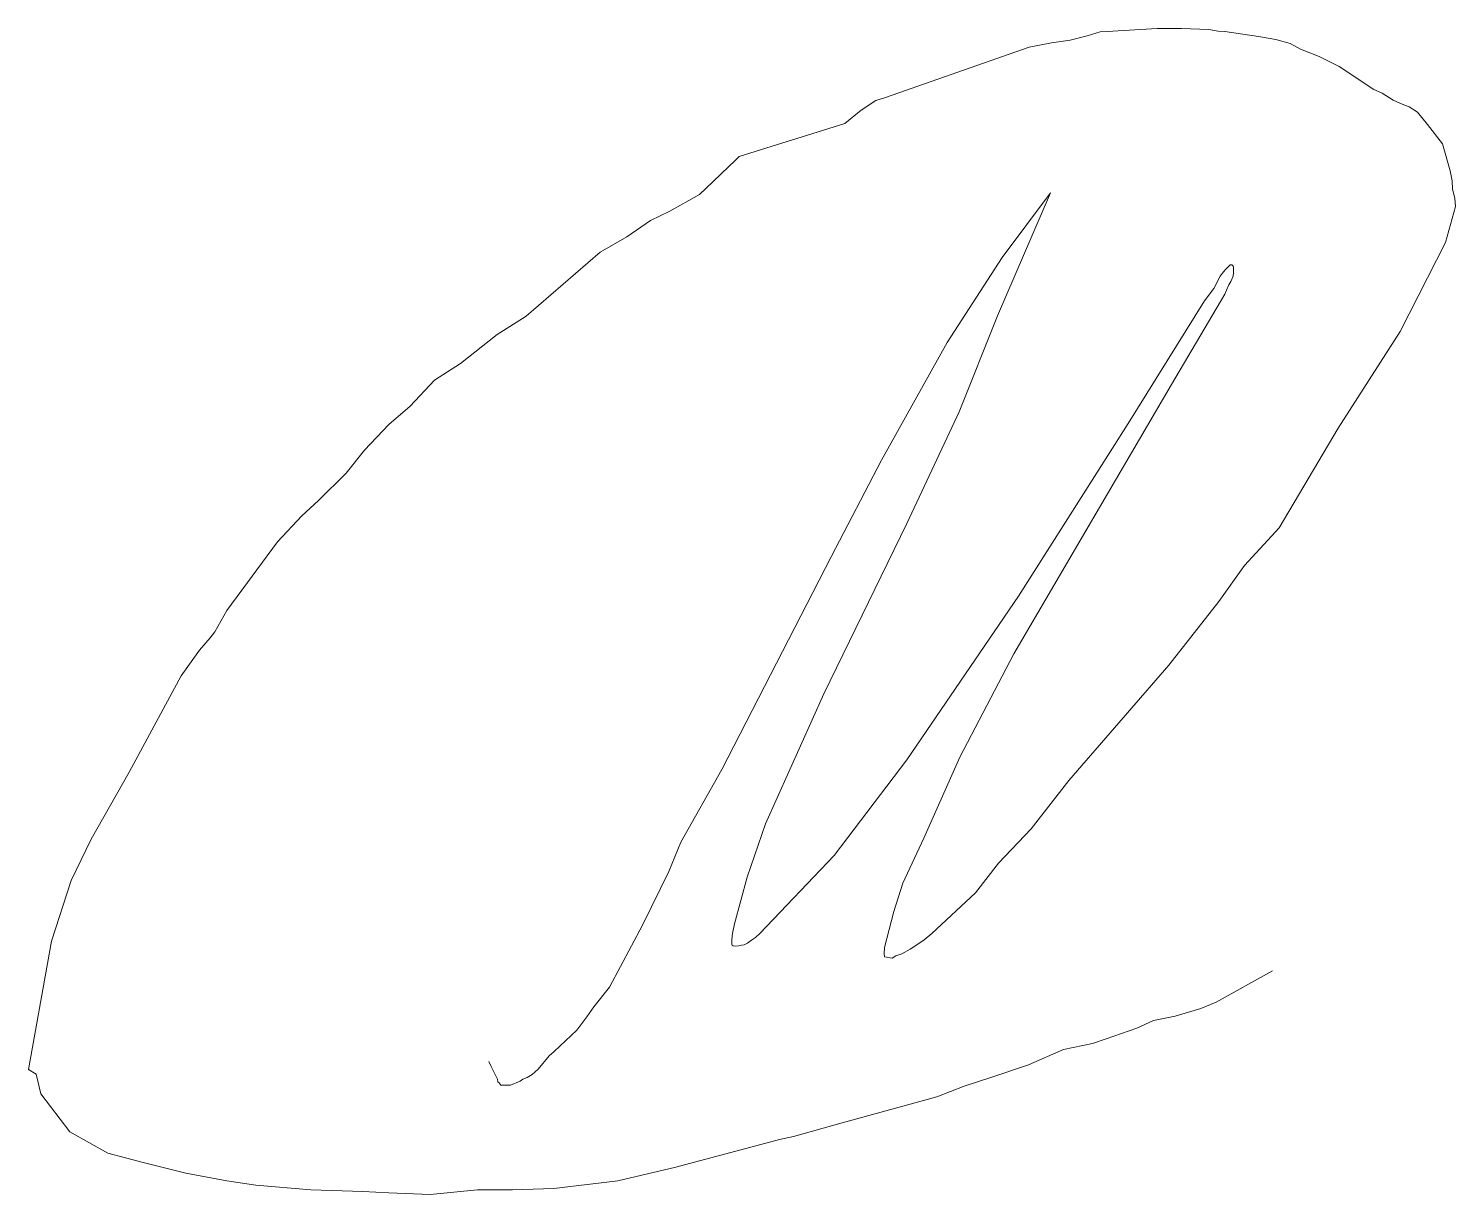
# Model space of a CAD drawing. Header units: millimetres. Extents: x 1213 to 16409, y 688 to 4888.
# Drawn here: x 12989 to 16409, y 1155 to 3951 of the extents above; entities outside this region: 1.
import ezdxf

# ---------------------------------------------------------------- set-up
doc = ezdxf.new("R2010")
doc.units = ezdxf.units.MM

msp = doc.modelspace()

# ---------------------------------------------------------------- linework, layer by layer
at = {"lineweight": 5}
for points in [[(1213.2, 3196), (1252.3, 3230.7), (1308.7, 3280.8), (1350.1, 3317.5), (1389.9, 3353), (1440.6, 3397.9), (1492, 3443.7), (1575.6, 3517.8), (1652.6, 3586.3), (1736.8, 3661.1), (1837.1, 3750.2), (1954.2, 3862.2), (2021.8, 3926.8), (2064.4, 3967.6), (2131.8, 4032), (2165.5, 4064.2), (2255.8, 4150.5), (2305.5, 4198), (2362, 4252), (2436.5, 4323.3), (2535.9, 4418.3), (2592, 4507.7), (2637.8, 4563.9), (2693.7, 4601.1), (2742.3, 4649.8), (2979.3, 4887.7), (2883.8, 4618.2), (2876.9, 4598.8), (2869.7, 4578.4), (2808.9, 4469.2), (2757.7, 4377.2), (2722.6, 4314.3), (2680.5, 4238.6), (2635, 4156.8), (2527, 4076.9), (2495.2, 4014.9), (2402.1, 3895.1), (2168, 3504.4), (2082.3, 3370), (1948.7, 3209.4), (1883.3, 3109.5), (1802.4, 2924.1), (1634.7, 2667.4), (1525.9, 2500.8), (1419.2, 2337.4), (1352.8, 2061.1), (1352.8, 1964.8), (1352.8, 1893.5), (1352.8, 1854.3), (1427.7, 1854.3), (1563.3, 1882.8), (1563.3, 1882.8), (1649, 1964.8), (1747.7, 2059.4), (1796.7, 2106.3), (1904.4, 2209.5), (1988, 2289.6), (2071.8, 2369.8), (2157.4, 2451.8), (2244.7, 2535.4), (2360.9, 2646.7), (2464.7, 2746.1), (2569.2, 2870.8), (2664.6, 3021.4), (2715.3, 3101), (2774.9, 3212), (2865.2, 3340.9), (2926.4, 3402), (3054.6, 3493.9), (3138.5, 3642.2), (3283.7, 3785.9), (3333.3, 3868.4), (3461.3, 3992), (3581.6, 4100.7), (3643.8, 4157), (3683.2, 4213.4), (3785.4, 4345.7), (3784.7, 4421.3), (3870, 4561.2), (3897.8, 4580.4), (3897.8, 4580.4), (3917.8, 4594.3), (3870, 4561.2), (3834.3, 4499.3), (3784.7, 4421.3), (3678.5, 4371.5), (3617.5, 4329.2), (3540.3, 4258.3), (3462.4, 4146.7), (3439.2, 4097.4), (3369.9, 3937.8), (3301.8, 3831.8), (3210.5, 3725.8), (3161.5, 3673.7), (3115.4, 3610.6), (3054.6, 3493.9), (2990.5, 3448), (2946.9, 3416.7), (2915.2, 3295.8), (2891.2, 3224), (2867.2, 3144.7), (2816.1, 3041.7), (2787.7, 2979.6), (2756.8, 2875.6), (2729.1, 2782.7), (2698.2, 2678.6), (2678.2, 2611.3), (2671.5, 2553), (2671.5, 2491.5), (2671.5, 2491.5), (2683.8, 2450.1), (2683.8, 2450.1), (2788.8, 2448.6), (2985.9, 2600.8), (3134.8, 2738.2), (3206, 2803.9), (3277.3, 2869.7), (3421, 3002.3), (3544.8, 3155.2), (3626.8, 3244.8), (3696.2, 3350.8), (3753.4, 3413.8), (3827.9, 3505.4), (3827.9, 3505.4), (3915, 3612.5), (4000.1, 3673.1), (4074.2, 3734.3), (4194.5, 3825.9), (4289.2, 3898.1), (4385, 3971), (4460.6, 4028.6), (4619.9, 4131.1), (4698.1, 4233.8), (4718.6, 4318.3), (4718.6, 4318.3), (4655.1, 4298.3), (4573.6, 4220.2), (4460.6, 4028.6), (4337.1, 3934.6), (4241.9, 3862), (4177.3, 3688.5), (4103.5, 3612.5), (4016.9, 3493.9), (3922.2, 3371), (3832.3, 3275.5), (3484.2, 2721.1), (3168.8, 2335.6), (2866.8, 1966.4), (2653.3, 1511.2), (2511.9, 1209.7), (2366.9, 1076.1), (2259.3, 977), (2063.3, 887.2), (1920.2, 821.6), (1759.4, 748), (1629.3, 688.3), (1629.3, 772.7), (1702.5, 904.4), (1851.4, 967.4), (2066.6, 1058.4)], [(14091.8, 1474.5), (14097.9, 1462.3), (14103.7, 1450.7), (14106.8, 1444.6), (14113, 1432.1), (14113.8, 1425.2), (14117.4, 1421.9), (14118.7, 1420.6), (14121, 1417.6), (14132.3, 1417.6), (14144.2, 1417.6), (14167, 1427.2), (14173.6, 1431.5), (14183.8, 1435.5), (14195.7, 1443.4), (14210.3, 1455.6), (14236.5, 1487.9), (14248.4, 1498.1), (14303.3, 1549.7), (14327, 1581), (14344, 1605.5), (14381.2, 1652.8), (14460.1, 1800.9), (14523.5, 1929.9), (14551.9, 1999.8), (14650.4, 2174.7), (14912.8, 2684.1), (15033.3, 2916.4), (15190.8, 3198.4), (15322, 3401.7), (15437.9, 3556.9), (15311.1, 3261.8), (15219.2, 3032.3), (15093.8, 2764.6), (14894.8, 2355.7), (14754.8, 2044.1), (14710.9, 1916.6), (14680.8, 1804.1), (14676, 1781.3), (14675.7, 1774.9), (14674.3, 1764.4), (14674.3, 1759), (14674.7, 1755.3), (14675.4, 1753.2), (14677.4, 1751.2), (14682.5, 1750.9), (14691.3, 1751.9), (14697.7, 1752.9), (14704.1, 1753.9), (14712.3, 1758.3), (14721.4, 1765.1), (14731.6, 1771.5), (14741.7, 1781.3), (14919.6, 1968.3), (15094.3, 2197.2), (15361.9, 2589.6), (15624, 3004.3), (15806.9, 3298.4), (15829.4, 3327.9), (15844.8, 3357.4), (15847.6, 3360.2), (15853.3, 3368.6), (15857.5, 3372.9), (15863.1, 3378.5), (15865.9, 3381.3), (15868.7, 3384.1), (15872.9, 3384.1), (15875.7, 3381.3), (15877.1, 3378.5), (15877.1, 3372.9), (15877.1, 3365.8), (15875.7, 3357.4), (15870.1, 3344.8), (15865.9, 3336.3), (15860.3, 3323.7), (15856.1, 3313.9), (15728.2, 3097.6), (15350.5, 2451.8), (15221, 2203.8), (15134.7, 2009.7), (15084.4, 1901.8), (15062.8, 1833.5), (15040.6, 1747.5), (15039.2, 1732), (15040.6, 1724.9), (15059, 1722.1), (15067.5, 1727.7), (15081.6, 1732), (15101.5, 1743.3), (15112.8, 1750.4), (15135.4, 1765.9), (15153.8, 1781.5), (15258.5, 1879), (15313.7, 1949.8), (15391.5, 2031.8), (15482.1, 2147.7), (15721.9, 2424.8), (15841.5, 2576.8), (15903, 2663.6), (15986.3, 2754.1), (16127.5, 2993), (16276, 3224.6), (16384.6, 3438.1), (16408.7, 3524.5), (16407, 3544.2), (16401.6, 3565.6), (16400.7, 3586.1), (16396.2, 3610.2), (16377.5, 3674.8), (16341.7, 3721.2), (16317.6, 3750.7), (16297.9, 3763.2), (16277.4, 3771.2), (16259.5, 3779.3), (16232.7, 3796.2), (16213, 3805.2), (16129.8, 3859.9), (16115.5, 3867.1), (16082.4, 3884), (16037.7, 3901.9), (16012.7, 3915.3), (15977.9, 3925.1), (15936.8, 3932.3), (15856.3, 3943.9), (15840.3, 3944.8), (15817.9, 3948.3), (15751.8, 3951), (15693.7, 3951), (15573.7, 3943.9), (15557.6, 3943), (15526.4, 3933.2), (15485.3, 3923.3), (15440.6, 3917.1), (15387, 3906.4), (15042.7, 3785.6), (15019.5, 3778.5), (14984.6, 3755.2), (14945.3, 3723.1), (14692.1, 3644.3), (14682.2, 3634.4), (14650.1, 3603.2), (14628.6, 3583.5), (14597.3, 3553.2), (14525.9, 3513), (14479.4, 3490.6), (14423.1, 3451.3), (14358.7, 3414.7), (14181.7, 3261.5), (14112.2, 3217.7), (14024.4, 3148.2), (13962.2, 3108), (13903.7, 3045.8), (13852.4, 3001.9), (13793.9, 2939.8), (13750, 2884.9), (13684.1, 2819.1), (13643.9, 2782.5), (13585.4, 2720.4), (13464.6, 2555.8), (13435.3, 2504.6), (13424.4, 2490), (13398.8, 2460.8), (13354.9, 2398.6), (13230.5, 2168.2), (13139, 2007.3), (13091.4, 1908.6), (13043.9, 1762.4), (12989, 1455.2), (13007.3, 1444.2), (13018.3, 1396.7), (13087.8, 1305.3), (13179.3, 1254.1), (13263.4, 1232.2), (13365.9, 1206.6), (13464.6, 1188.3), (13534.1, 1177.3), (13665.8, 1166.4), (13790.2, 1162.7), (13852.4, 1159), (13951.2, 1155.4), (14064.6, 1166.4), (14148.8, 1166.4), (14247.6, 1170), (14401.2, 1188.3), (14540.3, 1221.2), (14789, 1287), (14821.9, 1294.3), (14939, 1327.2), (15165.9, 1389.4), (15231.7, 1415), (15297.6, 1436.9), (15385.4, 1466.2), (15469.5, 1502.8), (15539, 1517.4), (15572, 1528.4), (15645.1, 1553.9), (15685.4, 1572.2), (15736.6, 1583.2), (15798.8, 1601.5), (15835.4, 1616.1), (15970.6, 1691.6)]]:
    msp.add_lwpolyline(points, dxfattribs=at)

doc.saveas('drawing.dxf')
